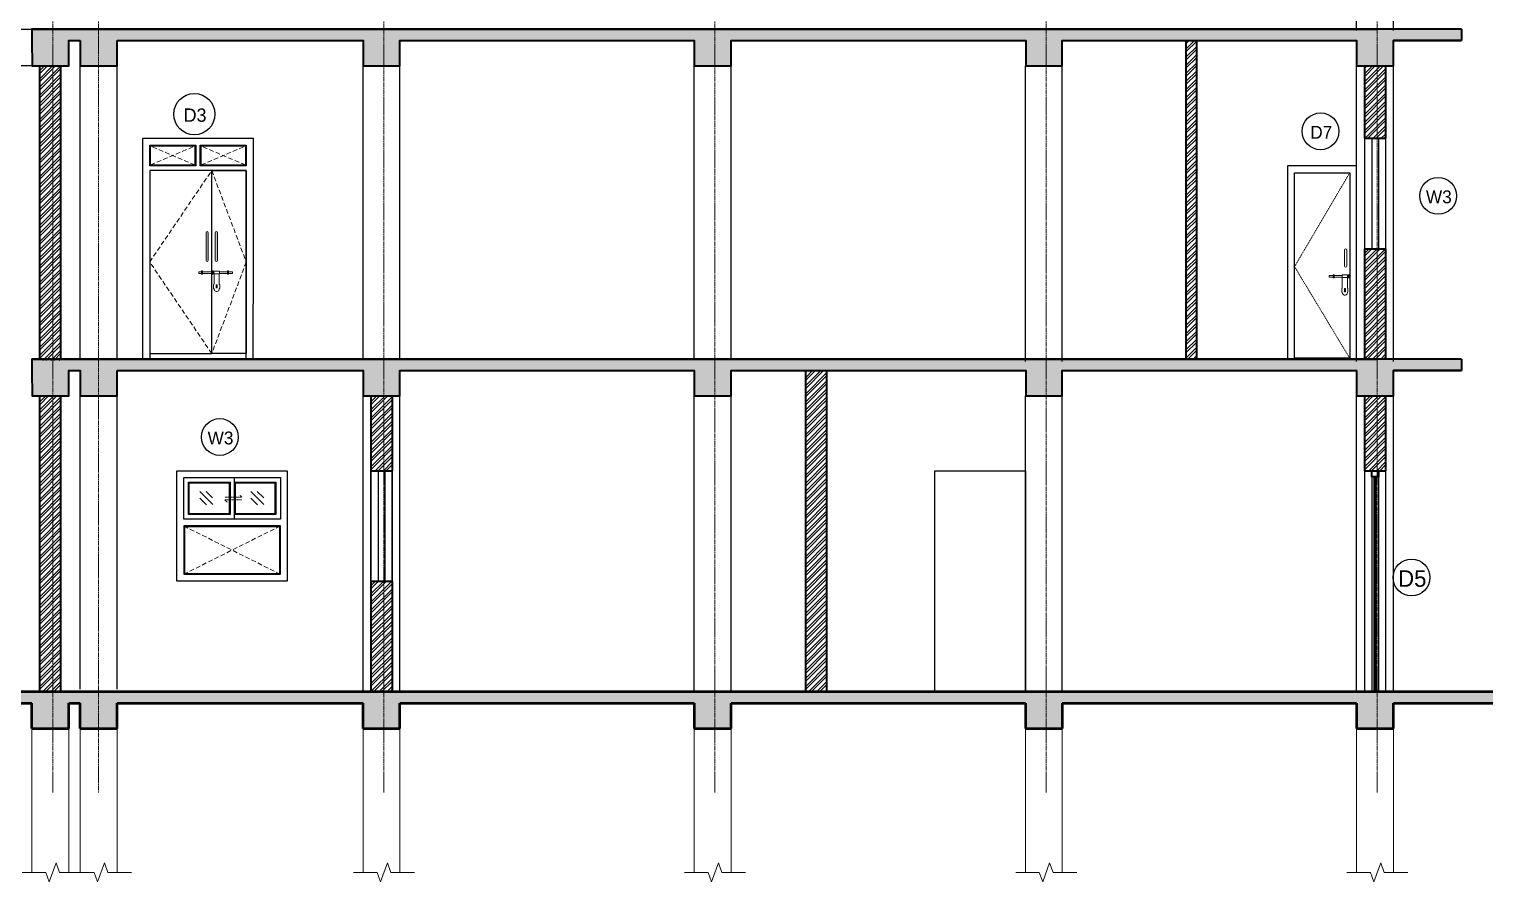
# Model space of a CAD drawing. Header units: inches. Extents: x -3071 to 2014935, y -37057 to 549694.
# Drawn here: x 1472293 to 1488119, y 99465 to 108734 of the extents above; entities that cross this region are included whole.
import ezdxf
from ezdxf.enums import TextEntityAlignment as Align

# ---------------------------------------------------------------- set-up
doc = ezdxf.new("R2010")
doc.units = ezdxf.units.IN
doc.header["$MEASUREMENT"] = 0
for name, pattern in [('ACAD_ISO08W100', [36, 24, -3, 6, -3]), ('Dash Space', [15, 6, -9]), ('DASHED', [0.75, 0.5, -0.25]), ('HIDDEN2', [0.1875, 0.125, -0.0625]), ('TRAZOS1', [0.15, 0.1, -0.05])]:
    doc.linetypes.add(name, pattern=pattern)
for name, color, linetype, lineweight in [('001-Archi- door window elevation', 92, 'Continuous', 25), ('001-Archi-hatch', 9, 'Continuous', 0), ('001-Archi-Opening Tags', 14, 'Continuous', 25), ('A .8 boundary line', 10, 'Continuous', 53), ('A 0.05 hatch', 252, 'Continuous', 5), ('A 0.13 IND DIM', 240, 'Continuous', 13), ('A 0.13 window elevation', 253, 'Continuous', 13), ('A 0.25 back line elevation', 20, 'Continuous', 25), ('A 0.35 front line elevation', 112, 'Continuous', 35), ('A 0.40 wall', 160, 'Continuous', 40), ('cen', 50, 'ACAD_ISO08W100', 5), ('ele-1', 62, 'Continuous', 15)]:
    doc.layers.add(name, color=color, linetype=linetype, lineweight=lineweight)
doc.styles.add('Archi 100', font='GOTHIC.TTF', dxfattribs={"height": 200})
doc.styles.add('CG', font='GOTHIC.TTF', dxfattribs={"height": 40})

# ---------------------------------------------------------------- blocks, each defined once
blk = doc.blocks.new('A$C41BE75F4')
for p, q in [((-112, 98), (-144, 98)), ((-144, 98), (-144, 81)), ((-112, 81), (-144, 81)), ((-101, 98), (-112, 98)), ((-101, 81), (-112, 81)), ((-90, 107), (-101, 107)), ((-101, 98), (-101, 107)), ((-101, 98), (-101, 81)), ((-101, 81), (-101, 73)), ((-101, 71), (-101, 73)), ((-90, 73), (-101, 73)), ((-90, 71), (-101, 71)), ((-90, 98), (-90, 107)), ((-78, 98), (-90, 98)), ((-90, 98), (-90, 81)), ((-78, 81), (-90, 81)), ((-90, 81), (-90, 73)), ((-90, 71), (-90, 73)), ((-3, 98), (-78, 98)), ((-3, 81), (-78, 81)), ((57, 104), (-3, 104)), ((-3, 98), (-3, 104)), ((-3, 81), (-3, 98)), ((-3, 75), (-3, 81)), ((0, 75), (-3, 75)), ((-3, 75), (-3, 75)), ((0, 75), (-3, 75)), ((0, -32), (0, 75)), ((0, 75), (0, 75)), ((54, 75), (0, 75)), ((54, -32), (54, 75)), ((57, 75), (54, 75)), ((54, 75), (54, 75)), ((57, 75), (54, 75)), ((57, 98), (57, 104)), ((64, 98), (57, 98)), ((57, 98), (57, 98)), ((57, 98), (57, 81)), ((64, 81), (57, 81)), ((57, 81), (57, 81)), ((57, 75), (57, 81)), ((57, 75), (57, 75)), ((75, 107), (64, 107)), ((64, 98), (64, 107)), ((64, 98), (64, 81)), ((64, 81), (64, 73)), ((64, 71), (64, 73)), ((75, 73), (64, 73)), ((75, 71), (64, 71)), ((75, 98), (75, 107)), ((87, 98), (75, 98)), ((75, 98), (75, 81)), ((87, 81), (75, 81)), ((75, 81), (75, 73)), ((75, 71), (75, 73)), ((169, 98), (87, 98)), ((169, 81), (87, 81)), ((181, 98), (169, 98)), ((181, 81), (169, 81)), ((192, 107), (181, 107)), ((181, 98), (181, 107)), ((181, 98), (181, 81)), ((181, 81), (181, 73)), ((181, 71), (181, 73)), ((192, 73), (181, 73)), ((192, 71), (181, 71)), ((192, 98), (192, 107)), ((203, 98), (192, 98)), ((192, 98), (192, 81)), ((203, 81), (192, 81)), ((192, 81), (192, 73)), ((192, 71), (192, 73)), ((219, 98), (203, 98)), ((219, 81), (203, 81)), ((219, 98), (219, 81)), ((-7, -39), (-5, -39)), ((-7, -39), (-7, -82)), ((-7, -82), (-5, -83)), ((-7, -82), (-5, -83)), ((-7, -82), (-7, -82)), ((-5, -39), (-3, -38)), ((-5, -83), (-3, -83)), ((-5, -83), (-3, -83)), ((-3, -38), (-2, -37)), ((-3, -83), (-2, -84)), ((-3, -83), (-2, -84)), ((-2, -37), (-1, -36)), ((-2, -84), (-1, -86)), ((-2, -84), (-1, -86)), ((-1, -36), (0, -34)), ((-1, -86), (0, -87)), ((-1, -86), (0, -88)), ((0, -34), (0, -32)), ((0, -87), (0, -89)), ((0, -87), (0, -88)), ((0, -88), (0, -89)), ((0, -89), (0, -89)), ((0, -89), (0, -89)), ((1, -96), (0, -89)), ((1, -96), (0, -89)), ((0, -89), (0, -89)), ((4, -103), (1, -96)), ((4, -103), (1, -96)), ((1, -96), (1, -96)), ((8, -109), (4, -103)), ((8, -109), (4, -103)), ((14, -113), (8, -109)), ((14, -113), (8, -109)), ((20, -116), (14, -113)), ((20, -116), (14, -113)), ((27, -117), (20, -116)), ((27, -116), (20, -116)), ((33, -44), (22, -44)), ((22, -63), (22, -44)), ((22, -77), (22, -63)), ((33, -77), (22, -77)), ((34, -116), (27, -117)), ((34, -116), (27, -116)), ((33, -44), (33, -63)), ((33, -63), (33, -77)), ((41, -113), (34, -116)), ((41, -113), (34, -116)), ((47, -109), (41, -113)), ((47, -109), (41, -113)), ((51, -103), (47, -109)), ((51, -103), (47, -109)), ((54, -96), (51, -103)), ((54, -96), (51, -103)), ((55, -34), (54, -32)), ((54, -89), (55, -87)), ((54, -89), (55, -88)), ((54, -89), (54, -89)), ((54, -89), (54, -89)), ((54, -89), (54, -96)), ((54, -89), (54, -89)), ((54, -89), (54, -96)), ((54, -96), (54, -96)), ((55, -36), (55, -34)), ((56, -37), (55, -36)), ((55, -86), (56, -84)), ((55, -86), (56, -84)), ((55, -87), (55, -86)), ((55, -88), (55, -86)), ((55, -87), (55, -88)), ((58, -38), (56, -37)), ((56, -84), (58, -83)), ((56, -84), (58, -83)), ((60, -39), (58, -38)), ((58, -83), (60, -83)), ((58, -83), (60, -83)), ((61, -39), (60, -39)), ((60, -83), (61, -82)), ((60, -83), (61, -82)), ((61, -39), (61, -82)), ((61, -82), (61, -82))]:
    blk.add_line(p, q)
blk = doc.blocks.new('dw tag')
blk.add_circle((0, 0), 224)
at = {"style": 'Archi 100', "flags": 1}
for tag, p in [('WIDTH', (15, 174.5)), ('HEIGHT', (-4.5, -348.5))]:
    blk.add_attdef(tag, p, '', height=200, dxfattribs=at)
at = {"style": 'Archi 100'}
blk.add_attdef('SYMBOL', text='', height=200, dxfattribs=at).set_placement((8, -10.5), align=Align.MIDDLE_CENTER)
blk = doc.blocks.new('A$C42FF27C5')
for p, q in [((16, 17), (-16, 17)), ((-16, 17), (-16, 0)), ((16, 0), (-16, 0)), ((27, 17), (16, 17)), ((27, 0), (16, 0)), ((39, 26), (27, 26)), ((27, 17), (27, 26)), ((27, 17), (27, 0)), ((27, 0), (27, -8)), ((39, 17), (39, 26)), ((50, 17), (39, 17)), ((39, 17), (39, 0)), ((50, 0), (39, 0)), ((39, 0), (39, -8)), ((125, 17), (50, 17)), ((125, 0), (50, 0)), ((186, 23), (125, 23)), ((125, 17), (125, 23)), ((125, 0), (125, 17)), ((125, -6), (125, 0)), ((186, 17), (186, 23)), ((192, 17), (186, 17)), ((186, 17), (186, 17)), ((186, 17), (186, 0)), ((192, 0), (186, 0)), ((186, 0), (186, 0)), ((186, -6), (186, 0)), ((203, 26), (192, 26)), ((192, 17), (192, 26)), ((192, 17), (192, 0)), ((192, 0), (192, -8)), ((203, 17), (203, 26)), ((208, 17), (203, 17)), ((203, 17), (203, 0)), ((208, 0), (203, 0)), ((203, 0), (203, -8)), ((27, -10), (27, -8)), ((39, -8), (27, -8)), ((39, -10), (27, -10)), ((39, -10), (39, -8)), ((121, -120), (123, -120)), ((121, -120), (121, -163)), ((123, -120), (125, -119)), ((128, -6), (125, -6)), ((125, -6), (125, -6)), ((128, -6), (125, -6)), ((125, -119), (126, -118)), ((126, -118), (127, -117)), ((127, -117), (128, -115)), ((128, -114), (128, -6)), ((128, -6), (128, -6)), ((183, -6), (128, -6)), ((128, -115), (128, -114)), ((161, -125), (150, -125)), ((150, -144), (150, -125)), ((150, -159), (150, -144)), ((161, -125), (161, -144)), ((161, -144), (161, -159)), ((183, -114), (183, -6)), ((186, -6), (183, -6)), ((183, -6), (183, -6)), ((186, -6), (183, -6)), ((183, -115), (183, -114)), ((184, -117), (183, -115)), ((185, -118), (184, -117)), ((186, -119), (185, -118)), ((186, -6), (186, -6)), ((188, -120), (186, -119)), ((189, -120), (188, -120)), ((189, -120), (189, -163)), ((192, -10), (192, -8)), ((203, -8), (192, -8)), ((203, -10), (192, -10)), ((203, -10), (203, -8)), ((121, -163), (123, -164)), ((121, -163), (123, -164)), ((121, -163), (121, -163)), ((123, -164), (125, -164)), ((123, -164), (125, -164)), ((125, -164), (126, -165)), ((125, -164), (126, -165)), ((126, -165), (127, -167)), ((126, -165), (127, -167)), ((127, -167), (128, -169)), ((127, -167), (128, -169)), ((128, -169), (128, -170)), ((128, -169), (128, -170)), ((128, -169), (128, -169)), ((128, -170), (128, -170)), ((128, -170), (128, -170)), ((129, -177), (128, -170)), ((129, -177), (128, -170)), ((128, -170), (128, -170)), ((132, -184), (129, -177)), ((132, -184), (129, -177)), ((129, -177), (129, -177)), ((136, -190), (132, -184)), ((136, -190), (132, -184)), ((142, -194), (136, -190)), ((142, -194), (136, -190)), ((148, -197), (142, -194)), ((148, -197), (142, -194)), ((155, -198), (148, -197)), ((155, -198), (148, -197)), ((161, -159), (150, -159)), ((162, -197), (155, -198)), ((162, -197), (155, -198)), ((169, -194), (162, -197)), ((169, -194), (162, -197)), ((175, -190), (169, -194)), ((175, -190), (169, -194)), ((179, -184), (175, -190)), ((179, -184), (175, -190)), ((182, -177), (179, -184)), ((182, -177), (179, -184)), ((183, -170), (182, -177)), ((183, -170), (182, -177)), ((182, -177), (182, -177)), ((183, -169), (184, -167)), ((183, -169), (184, -167)), ((183, -170), (183, -169)), ((183, -170), (183, -169)), ((183, -169), (183, -169)), ((183, -170), (183, -170)), ((183, -170), (183, -170)), ((183, -170), (183, -170)), ((184, -167), (185, -165)), ((184, -167), (185, -165)), ((185, -165), (186, -164)), ((185, -165), (186, -164)), ((186, -164), (188, -164)), ((186, -164), (188, -164)), ((188, -164), (189, -163)), ((188, -164), (189, -163)), ((189, -163), (189, -163))]:
    blk.add_line(p, q)
blk = doc.blocks.new('post ele')
at = {"layer": 'A 0.13 window elevation', "linetype": 'DASHED', "ltscale": 0.005}
for points in [[(-182, 388), (368, 388), (368, 288), (-182, 288)], [(-107, 288), (293, 288), (293, -812), (-107, -812)]]:
    blk.add_lwpolyline(points, close=True, dxfattribs=at)
blk = doc.blocks.new('window tag')
blk.add_circle((0, 0), 200)
at = {"style": 'Archi 100', "flags": 1}
for tag, p in [('WIDTH', (15, 174.5)), ('HEIGHT', (-4.5, -348.5))]:
    blk.add_attdef(tag, p, '', height=200, dxfattribs=at)
at = {"style": 'Archi 100'}
blk.add_attdef('SYMBOL', text='', height=200, dxfattribs=at).set_placement((8, -10.5), align=Align.MIDDLE_CENTER)

msp = doc.modelspace()

# ---------------------------------------------------------------- hatches: boundary and pattern name
at = {"layer": '001-Archi-hatch'}
h = msp.add_hatch(color=256, dxfattribs=at)
h.dxf.hatch_style = 1
h.set_gradient(color1=(51, 51, 51), tint=1, name='CYLINDER')
edge = h.paths.add_edge_path()
edge.add_arc((1474229.11, 106520.51), 12.5, 0, 180, ccw=False)
edge.add_line((1474241.61, 106520.51), (1474241.61, 106220.51))
edge.add_arc((1474229.11, 106220.51), 12.5, -180, 0, ccw=False)
edge.add_line((1474216.61, 106220.51), (1474216.61, 106520.51))
h = msp.add_hatch(color=256, dxfattribs=at)
h.dxf.hatch_style = 1
h.set_gradient(color1=(51, 51, 51), tint=1, name='CYLINDER')
edge = h.paths.add_edge_path()
edge.add_arc((1474329.11, 106520.51), 12.5, 0, 180)
edge.add_line((1474316.61, 106520.51), (1474316.61, 106220.51))
edge.add_arc((1474329.11, 106220.51), 12.5, 180, 360)
edge.add_line((1474341.61, 106220.51), (1474341.61, 106520.51))
at = {"layer": 'A 0.05 hatch'}
h = msp.add_hatch(dxfattribs=at)
h.set_pattern_fill('AR-CONC', color=256, scale=15, style=0)
h.set_pattern_definition([(50, (-566460.76, -63835.68), (107.5890274, -9.4128202), [11.25, -123.75]), (355, (-566460.76, -63835.68), (-20.8127, 112.82882), [9, -99]), (100.4514445, (-566451.8, -63836.46), (86.776327, 103.4159986), [9.561029, -105.171317]), (46.1842, (-566460.76, -63805.68), (160.0862, -24.827892), [16.875, -185.625]), (96.6356355, (-566447.42, -63807.75), (140.199292, 146.11779), [14.341551, -157.757064]), (351.184164, (-566460.76, -63805.68), (140.199292, 146.11779), [13.5, -148.5]), (21, (-566445.76, -63813.18), (89.536058, -60.3928336), [11.25, -123.75]), (326, (-566445.76, -63813.18), (36.4973, 108.772507), [9, -99]), (71.451445, (-566438.3, -63818.21), (126.0333565, 48.379673), [9.5610285, -105.171317]), (37.5, (-566460.76, -63835.677), (1.8239783, 49.9340781), [0, -97.8, 0, -100.5, 0, -99.375]), (7.5, (-566460.76, -63835.677), (39.4604306, 59.1617568), [0, -57.3, 0, -95.55, 0, -37.875]), (327.5, (-566494.21, -63835.677), (80.0733654, -3.38323076), [0, -37.5, 0, -117, 0, -155.25]), (317.5, (-566509.21, -63835.68), (87.4779254, 15.0157473), [0, -48.75, 0, -77.7, 0, -110.25])])
edge = h.paths.add_edge_path()
edge.add_line((1472324.44, 108733.79), (1487864.67, 108733.79))
edge.add_line((1487864.67, 108733.79), (1487864.67, 108608.79))
edge.add_line((1487864.67, 108608.79), (1487124.67, 108608.79))
edge.add_line((1487124.67, 108608.79), (1487124.67, 108333.79))
edge.add_line((1487124.67, 108333.79), (1486724.67, 108333.79))
edge.add_line((1486724.67, 108333.79), (1486724.67, 108608.79))
edge.add_line((1486724.67, 108608.79), (1483524.61, 108608.79))
edge.add_line((1483524.61, 108608.79), (1483524.64, 108333.79))
edge.add_line((1483524.64, 108333.79), (1483129.61, 108333.75))
edge.add_line((1483129.61, 108333.75), (1483129.61, 108608.79))
edge.add_line((1483129.61, 108608.79), (1479924.61, 108608.79))
edge.add_line((1479924.61, 108608.79), (1479924.61, 108333.79))
edge.add_line((1479924.61, 108333.79), (1479524.67, 108333.79))
edge.add_line((1479524.67, 108333.79), (1479524.67, 108608.79))
edge.add_line((1479524.67, 108608.79), (1476324.67, 108608.79))
edge.add_line((1476324.67, 108608.79), (1476324.67, 108333.79))
edge.add_line((1476324.67, 108333.79), (1475924.67, 108333.79))
edge.add_line((1475924.67, 108333.79), (1475924.67, 108608.79))
edge.add_line((1475924.67, 108608.79), (1473249.45, 108608.79))
edge.add_line((1473249.45, 108608.79), (1473249.45, 108333.79))
edge.add_line((1473249.45, 108333.79), (1472849.45, 108333.79))
edge.add_line((1472849.45, 108333.79), (1472849.45, 108608.79))
edge.add_line((1472849.45, 108608.79), (1472724.67, 108608.79))
edge.add_line((1472724.67, 108608.79), (1472724.7, 108333.79))
edge.add_line((1472724.7, 108333.79), (1472324.79, 108333.45))
edge.add_line((1472324.79, 108333.45), (1472324.79, 108733.79))
h = msp.add_hatch(dxfattribs=at)
h.set_pattern_fill('STEEL', color=256, scale=500)
h.set_pattern_definition([(45, (0, 0), (-44.1941738, 44.1941738), []), (45, (0, 31.25), (-44.1941738, 44.1941738), [])])
h.paths.add_polyline_path([(1486809.49, 107547.46), (1487039.49, 107547.46), (1487039.67, 108333.79), (1486809.67, 108333.79)])
h.paths.add_polyline_path([(1484872.67, 108608.79), (1484982.67, 108608.79), (1484982.67, 105147.46), (1484872.67, 105147.46)])
h = msp.add_hatch(dxfattribs=at)
h.set_pattern_fill('STEEL', color=256, scale=500, style=0)
h.set_pattern_definition([(45, (1203750.84, -13417.196), (-44.194174, 44.194174), []), (45, (1203750.84, -13385.946), (-44.194174, 44.194174), [])])
h.paths.add_polyline_path([(1472409.49, 105133.75), (1472639.49, 105133.75), (1472639.49, 108333.75), (1472409.49, 108333.75)])
h = msp.add_hatch(dxfattribs=at)
h.set_pattern_fill('STEEL', color=256, scale=500, style=0)
h.set_pattern_definition([(45, (1218150.84, -15403.49), (-44.194174, 44.194174), []), (45, (1218150.84, -15372.24), (-44.194174, 44.194174), [])])
h.paths.add_polyline_path([(1486809.49, 105147.46), (1487039.49, 105147.46), (1487039.49, 106347.46), (1486809.49, 106347.46)])
h = msp.add_hatch(dxfattribs=at)
h.set_pattern_fill('AR-CONC', color=256, scale=15, style=0)
h.set_pattern_definition([(50, (-566460.76, -67422.005), (107.5890274, -9.4128202), [11.25, -123.75]), (355, (-566460.76, -67422), (-20.8127, 112.82882), [9, -99]), (100.4514445, (-566451.8, -67422.79), (86.776327, 103.4159986), [9.561029, -105.171317]), (46.1842, (-566460.76, -67392), (160.0862, -24.827892), [16.875, -185.625]), (96.6356355, (-566447.42, -67394.07), (140.199292, 146.11779), [14.341551, -157.757064]), (351.184164, (-566460.76, -67392), (140.199292, 146.11779), [13.5, -148.5]), (21, (-566445.76, -67399.505), (89.536058, -60.3928336), [11.25, -123.75]), (326, (-566445.76, -67399.5), (36.4973, 108.772507), [9, -99]), (71.451445, (-566438.3, -67404.54), (126.0333565, 48.379673), [9.5610285, -105.171317]), (37.5, (-566460.76, -67422.005), (1.8239783, 49.9340781), [0, -97.8, 0, -100.5, 0, -99.375]), (7.5, (-566460.76, -67422.005), (39.4604306, 59.1617568), [0, -57.3, 0, -95.55, 0, -37.875]), (327.5, (-566494.21, -67422.005), (80.0733654, -3.38323076), [0, -37.5, 0, -117, 0, -155.25]), (317.5, (-566509.21, -67422.005), (87.4779254, 15.0157473), [0, -48.75, 0, -77.7, 0, -110.25])])
edge = h.paths.add_edge_path()
edge.add_line((1472324.44, 105147.46), (1487864.67, 105147.46))
edge.add_line((1487864.67, 105147.46), (1487864.67, 105022.46))
edge.add_line((1487864.67, 105022.46), (1487124.67, 105022.46))
edge.add_line((1487124.67, 105022.46), (1487124.67, 104747.46))
edge.add_line((1487124.67, 104747.46), (1486724.67, 104747.46))
edge.add_line((1486724.67, 104747.46), (1486724.67, 105022.46))
edge.add_line((1486724.67, 105022.46), (1483524.61, 105022.46))
edge.add_line((1483524.61, 105022.46), (1483524.64, 104747.46))
edge.add_line((1483524.64, 104747.46), (1483129.61, 104747.42))
edge.add_line((1483129.61, 104747.42), (1483129.61, 105022.46))
edge.add_line((1483129.61, 105022.46), (1479924.61, 105022.46))
edge.add_line((1479924.61, 105022.46), (1479924.61, 104747.46))
edge.add_line((1479924.61, 104747.46), (1479524.67, 104747.46))
edge.add_line((1479524.67, 104747.46), (1479524.67, 105022.46))
edge.add_line((1479524.67, 105022.46), (1476324.67, 105022.46))
edge.add_line((1476324.67, 105022.46), (1476324.67, 104747.46))
edge.add_line((1476324.67, 104747.46), (1475924.67, 104747.46))
edge.add_line((1475924.67, 104747.46), (1475924.67, 105022.46))
edge.add_line((1475924.67, 105022.46), (1473249.45, 105022.46))
edge.add_line((1473249.45, 105022.46), (1473249.45, 104747.46))
edge.add_line((1473249.45, 104747.46), (1472849.45, 104747.46))
edge.add_line((1472849.45, 104747.46), (1472849.45, 105022.46))
edge.add_line((1472849.45, 105022.46), (1472724.67, 105022.46))
edge.add_line((1472724.67, 105022.46), (1472724.7, 104747.46))
edge.add_line((1472724.7, 104747.46), (1472324.79, 104747.12))
edge.add_line((1472324.79, 104747.12), (1472324.79, 105147.46))
h = msp.add_hatch(dxfattribs=at)
h.set_pattern_fill('STEEL', color=256, scale=500, style=0)
h.set_pattern_definition([(45, (1212077.34, -17017.16), (-44.194174, 44.194174), []), (45, (1212077.34, -16985.91), (-44.194174, 44.194174), [])])
h.paths.add_polyline_path([(1480735.99, 101533.79), (1480965.99, 101533.79), (1480965.99, 105022.46), (1480735.99, 105022.46)])
h = msp.add_hatch(dxfattribs=at)
h.set_pattern_fill('STEEL', color=256, scale=500, style=0)
h.set_pattern_definition([(45, (1203750.84, -17017.16), (-44.194174, 44.194174), []), (45, (1203750.84, -16985.91), (-44.194174, 44.194174), [])])
h.paths.add_polyline_path([(1472409.49, 101533.79), (1472639.49, 101533.79), (1472639.49, 104747.44), (1472409.49, 104747.44)])
h = msp.add_hatch(dxfattribs=at)
h.set_pattern_fill('STEEL', color=256, scale=500, style=0)
h.set_pattern_definition([(45, (1207350.84, -17017.16), (-44.194174, 44.194174), []), (45, (1207350.84, -16985.91), (-44.194174, 44.194174), [])])
h.paths.add_polyline_path([(1476009.49, 103933.79), (1476239.49, 103933.79), (1476239.67, 104747.46), (1476009.67, 104747.46)])
h = msp.add_hatch(dxfattribs=at)
h.set_pattern_fill('STEEL', color=256, scale=500, style=0)
h.set_pattern_definition([(45, (1218150.84, -17017.16), (-44.194174, 44.194174), []), (45, (1218150.84, -16985.91), (-44.194174, 44.194174), [])])
h.paths.add_polyline_path([(1486809.49, 103933.79), (1487039.49, 103933.79), (1487039.67, 104747.46), (1486809.67, 104747.46)])
h = msp.add_hatch(dxfattribs=at)
h.set_pattern_fill('STEEL', color=256, scale=500, style=0)
h.set_pattern_definition([(45, (1207350.84, -19017.16), (-44.194174, 44.194174), []), (45, (1207350.84, -18985.91), (-44.194174, 44.194174), [])])
h.paths.add_polyline_path([(1476009.49, 101533.79), (1476239.49, 101533.79), (1476239.49, 102733.79), (1476009.49, 102733.79)])
h = msp.add_hatch(dxfattribs=at)
h.set_pattern_fill('AR-CONC', color=256, scale=15, style=0)
h.set_pattern_definition([(50, (378675.155, -45053.52), (107.5890274, -9.41282), [11.25, -123.75]), (355, (378675.15, -45053.52), (-20.8127, 112.82882), [9, -99]), (100.451444, (378684.12, -45054.3), (86.776327, 103.415999), [9.561029, -105.171317]), (46.1842, (378675.15, -45023.52), (160.0862, -24.827892), [16.875, -185.625]), (96.635635, (378688.5, -45025.59), (140.199292, 146.11779), [14.341551, -157.757064]), (351.184164, (378675.15, -45023.52), (140.199292, 146.11779), [13.5, -148.5]), (21, (378690.155, -45031.02), (89.536058, -60.3928336), [11.25, -123.75]), (326, (378690.15, -45031.02), (36.4973, 108.772507), [9, -99]), (71.451445, (378697.62, -45036.05), (126.0333565, 48.379673), [9.561029, -105.171317]), (37.5, (378675.155, -45053.52), (1.8239783, 49.9340781), [0, -97.8, 0, -100.5, 0, -99.375]), (7.5, (378675.155, -45053.52), (39.4604306, 59.1617568), [0, -57.3, 0, -95.55, 0, -37.875]), (327.5, (378641.705, -45053.52), (80.0733654, -3.3832308), [0, -37.5, 0, -117, 0, -155.25]), (317.5, (378626.705, -45053.52), (87.4779254, 15.0157473), [0, -48.75, 0, -77.7, 0, -110.25])])
h.paths.add_polyline_path([(1446884.45, 101533.79), (1488740.76, 101533.79), (1488740.76, 101408.79), (1487124.45, 101408.79), (1487124.45, 101133.79), (1486724.45, 101133.79), (1486724.45, 101408.79), (1483524.39, 101408.79), (1483524.39, 101133.79), (1483124.45, 101133.79), (1483124.45, 101408.79), (1479924.45, 101408.79), (1479924.45, 101133.79), (1479524.45, 101133.79), (1479524.45, 101408.79), (1476324.45, 101408.79), (1476324.45, 101133.79), (1475924.45, 101133.79), (1475924.45, 101408.79), (1473249.45, 101408.79), (1473249.45, 101133.79), (1472849.45, 101133.79), (1472849.45, 101408.79), (1472724.45, 101408.79), (1472724.45, 101133.79), (1472324.44, 101133.79), (1472324.44, 101408.79), (1467999.45, 101408.79), (1467999.45, 101133.79), (1467649.45, 101133.79), (1467649.45, 101408.79), (1463333.15, 101408.79), (1462933.15, 101408.79), (1462874.45, 101408.79), (1462874.45, 101133.79), (1462474.45, 101133.79), (1462474.45, 101408.79), (1459274.45, 101408.79), (1459274.45, 101133.79), (1458874.45, 101133.79), (1458874.45, 101408.79), (1455674.45, 101408.79), (1455674.45, 101133.79), (1455274.45, 101133.79), (1455274.45, 101408.79), (1452074.45, 101408.79), (1452074.45, 101133.79), (1451674.45, 101133.79), (1451674.45, 101408.79), (1450899.44, 101408.79), (1450899.44, 101133.79), (1450550.03, 101133.79), (1450550.03, 101408.79), (1448474.45, 101408.79), (1448474.45, 101133.79), (1448074.37, 101133.79), (1448074.37, 101408.79), (1446884.45, 101408.79)])

# ---------------------------------------------------------------- linework, layer by layer
msp.add_lwpolyline([(1482140.08, 103933.79), (1483124.61, 103933.79), (1483124.61, 101533.79), (1482140.08, 101533.79)], close=True)
at = {"layer": '001-Archi- door window elevation'}
for p, q in [((1486809.49, 107547.46), (1486809.49, 106347.46)), ((1486889.36, 107547.46), (1486889.36, 106347.46)), ((1486961.29, 107547.46), (1486961.29, 106347.46)), ((1487039.49, 107547.46), (1487039.49, 106347.46)), ((1476009.49, 103933.79), (1476009.49, 102733.79)), ((1476089.36, 103933.79), (1476089.36, 102733.79)), ((1476161.29, 103933.79), (1476161.29, 102733.79)), ((1476239.49, 103933.79), (1476239.49, 102733.79)), ((1486809.49, 103933.79), (1486809.49, 101533.79)), ((1486889.36, 103933.79), (1486889.36, 101533.79)), ((1486961.29, 103933.79), (1486961.29, 101533.79)), ((1487039.49, 103933.79), (1487039.49, 101533.79))]:
    msp.add_line(p, q, dxfattribs=at)
for points in [[(1473529.11, 105147.46), (1473529.11, 107547.46), (1474729.11, 107547.46), (1474729.11, 106347.46), (1474729.11, 106347.46), (1474724.11, 105147.46), (1474654.11, 105147.46), (1474654.11, 107197.46), (1473604.11, 107197.46), (1473604.11, 105147.46), (1473529.11, 105147.46)], [(1475024.45, 103408.79), (1473974.45, 103408.79), (1473974.45, 103858.79), (1475024.45, 103858.79), (1475024.45, 103408.79)], [(1474527.79, 103408.79), (1474527.79, 103858.79)]]:
    msp.add_lwpolyline(points, dxfattribs=at)
for points in [[(1473604.11, 107472.46), (1474104.11, 107472.46), (1474104.11, 107247.46), (1473604.11, 107247.46)], [(1474154.11, 107472.46), (1474654.11, 107472.46), (1474654.11, 107247.46), (1474154.11, 107247.46)], [(1486649.67, 105147.46), (1486724.67, 105147.46), (1486724.67, 107247.46), (1485974.67, 107247.46), (1485974.67, 105147.46), (1486049.67, 105147.46), (1486049.67, 107172.46), (1486649.67, 107172.46)], [(1486049.67, 107172.46), (1486649.67, 107172.46), (1486649.67, 105157.46), (1486049.67, 105157.46)], [(1473899.45, 103933.79), (1475099.45, 103933.79), (1475099.45, 102733.79), (1473899.45, 102733.79)], [(1474477.79, 103458.79), (1474024.45, 103458.79), (1474024.45, 103808.79), (1474477.79, 103808.79)], [(1474974.45, 103458.79), (1474527.79, 103458.79), (1474527.79, 103808.79), (1474974.45, 103808.79)], [(1475024.45, 103333.79), (1473974.45, 103333.79), (1473974.45, 102808.79), (1475024.45, 102808.79)]]:
    msp.add_lwpolyline(points, close=True, dxfattribs=at)
at = {"layer": '001-Archi- door window elevation', "elevation": 0}
for points in [[(1473604.11, 105207.46), (1474279.11, 105207.46), (1474279.11, 107197.46), (1473604.11, 107197.46)], [(1474654.11, 105207.46), (1474279.11, 105207.46), (1474279.11, 107197.46), (1474654.11, 107197.46)]]:
    msp.add_lwpolyline(points, close=True, dxfattribs=at)
at = {"layer": '001-Archi-hatch', "linetype": 'TRAZOS1', "ltscale": 500}
for p, q in [((1474094.11, 107257.46), (1473614.11, 107462.46)), ((1473614.11, 107257.46), (1474094.11, 107462.46)), ((1474644.11, 107257.46), (1474164.11, 107462.46)), ((1474164.11, 107257.46), (1474644.11, 107462.46)), ((1473974.45, 103333.79), (1475024.45, 102808.79)), ((1475024.45, 103333.79), (1473974.45, 102808.79))]:
    msp.add_line(p, q, dxfattribs=at)
at = {"layer": '001-Archi-hatch'}
for p, q in [((1474289.23, 103565.86), (1474147.63, 103707.46)), ((1474216.6, 103709.2), (1474287.4, 103638.4)), ((1474845.16, 103565.86), (1474703.56, 103707.46)), ((1474772.53, 103709.2), (1474843.33, 103638.4)), ((1474149.46, 103634.92), (1474220.26, 103564.12)), ((1474705.39, 103634.92), (1474776.19, 103564.12))]:
    msp.add_line(p, q, dxfattribs=at)
for points in [[(1473614.11, 107462.46), (1474094.11, 107462.46), (1474094.11, 107257.46), (1473614.11, 107257.46)], [(1474164.11, 107462.46), (1474644.11, 107462.46), (1474644.11, 107257.46), (1474164.11, 107257.46)], [(1474467.79, 103468.79), (1474034.45, 103468.79), (1474034.45, 103798.79), (1474467.79, 103798.79)], [(1474964.45, 103468.79), (1474537.79, 103468.79), (1474537.79, 103798.79), (1474964.45, 103798.79)], [(1475014.45, 103323.79), (1473984.45, 103323.79), (1473984.45, 102818.79), (1475014.45, 102818.79)]]:
    msp.add_lwpolyline(points, close=True, dxfattribs=at)
at = {"layer": '001-Archi-hatch', "linetype": 'TRAZOS1', "ltscale": 500, "elevation": 0}
msp.add_lwpolyline([(1474279.11, 107197.46), (1474654.11, 106202.46), (1474279.11, 105207.46), (1473604.11, 106202.46), (1474279.11, 107197.46)], dxfattribs=at)
at = {"layer": '001-Archi-hatch', "linetype": 'Dash Space', "ltscale": 0.1}
msp.add_lwpolyline([(1486649.67, 105157.46), (1486049.67, 106152.46), (1486649.67, 107172.46)], dxfattribs=at)
at = {"layer": '001-Archi-hatch', "elevation": 0}
for points in [[(1474216.61, 106520.51, -1), (1474241.61, 106520.51), (1474241.61, 106220.51, -1), (1474216.61, 106220.51)], [(1474341.61, 106520.51, 1), (1474316.61, 106520.51), (1474316.61, 106220.51, 1), (1474341.61, 106220.51)]]:
    msp.add_lwpolyline(points, format="xyb", close=True, dxfattribs=at)
at = {"layer": '001-Archi-hatch'}
msp.add_lwpolyline([(1486617.55, 106332.31, 1), (1486592.55, 106332.31), (1486592.55, 106157.31, 1), (1486617.55, 106157.31)], format="xyb", close=True, dxfattribs=at)
at = {"layer": '001-Archi-hatch', "linetype": 'HIDDEN2', "ltscale": 5}
for points in [[(1474583.42, 103669.39), (1474606.58, 103646.23), (1474422.61, 103646.23)], [(1474445.77, 103593.07), (1474422.61, 103616.23), (1474606.58, 103616.23)]]:
    msp.add_lwpolyline(points, dxfattribs=at)
at = {"layer": 'A .8 boundary line'}
for p, q in [((1471924.45, 101533.79), (1483524.39, 101533.79)), ((1479924.45, 101533.79), (1483130.45, 101533.79)), ((1483524.39, 101533.79), (1488740.76, 101533.79)), ((1471924.45, 101408.79), (1472324.44, 101408.79)), ((1472324.44, 101133.79), (1472324.44, 101408.79)), ((1472724.45, 101408.79), (1472849.45, 101408.79)), ((1472724.45, 101133.79), (1472724.45, 101408.79)), ((1472849.45, 101133.79), (1472849.45, 101408.79)), ((1473249.45, 101133.79), (1473249.45, 101408.79)), ((1473249.45, 101408.79), (1475924.45, 101408.79)), ((1475924.45, 101133.79), (1475924.45, 101408.79)), ((1476324.45, 101408.79), (1479524.45, 101408.79)), ((1476324.45, 101133.79), (1476324.45, 101408.79)), ((1479524.45, 101408.79), (1479524.45, 101133.79)), ((1479924.45, 101408.79), (1483124.45, 101408.79)), ((1479924.45, 101133.79), (1479924.45, 101408.79)), ((1483124.45, 101408.79), (1483124.45, 101133.79)), ((1483524.39, 101408.79), (1486724.45, 101408.79)), ((1483524.45, 101408.79), (1483524.45, 101133.79)), ((1486724.45, 101408.79), (1486724.45, 101133.79)), ((1487124.45, 101408.79), (1488740.76, 101408.79)), ((1487124.45, 101133.79), (1487124.45, 101408.79)), ((1472324.44, 101133.79), (1472724.45, 101133.79)), ((1472849.45, 101133.79), (1473249.45, 101133.79)), ((1475924.45, 101133.79), (1476324.45, 101133.79)), ((1479524.45, 101133.79), (1479924.45, 101133.79)), ((1483124.45, 101133.79), (1483524.39, 101133.79)), ((1483524.39, 101133.79), (1483524.45, 101133.79)), ((1486724.45, 101133.79), (1487124.45, 101133.79))]:
    msp.add_line(p, q, dxfattribs=at)
at = {"layer": 'A 0.25 back line elevation', "ltscale": 20}
for p, q in [((1486724.67, 108720.12), (1486724.67, 109833.79)), ((1487124.67, 108720.12), (1487124.67, 109833.79)), ((1467649.45, 108733.79), (1472324.45, 108733.79)), ((1472724.45, 108333.79), (1467649.45, 108333.79)), ((1472849.45, 105147.46), (1472849.45, 108333.79)), ((1473249.45, 105147.46), (1473249.45, 108333.79)), ((1475924.67, 105147.46), (1475924.67, 108333.79)), ((1476324.67, 105147.46), (1476324.67, 108333.79)), ((1479524.67, 105147.46), (1479524.67, 108333.79)), ((1479924.67, 105147.46), (1479924.67, 108333.79)), ((1483124.61, 105120.12), (1483124.61, 108333.79)), ((1483524.61, 105120.12), (1483524.61, 108333.79)), ((1486724.67, 105120.12), (1486724.67, 108333.79)), ((1487124.67, 105120.12), (1487124.67, 108333.79)), ((1472849.45, 101561.13), (1472849.45, 104747.46)), ((1473249.45, 101561.13), (1473249.45, 104747.46)), ((1475924.67, 101533.79), (1475924.67, 104747.46)), ((1476009.49, 101533.79), (1476009.49, 104733.79)), ((1476239.49, 101533.79), (1476239.49, 104733.79)), ((1476324.67, 101533.79), (1476324.67, 104747.46)), ((1479524.61, 101533.79), (1479524.61, 104747.46)), ((1479924.61, 101533.79), (1479924.61, 104747.46)), ((1483124.61, 101533.79), (1483124.61, 104747.46)), ((1483524.61, 101533.79), (1483524.61, 104747.46)), ((1486724.67, 101533.79), (1486724.67, 104747.46)), ((1487124.67, 101533.79), (1487124.67, 104747.46))]:
    msp.add_line(p, q, dxfattribs=at)
at = {"layer": 'A 0.35 front line elevation'}
for p, q in [((1472724.45, 101533.79), (1475930.45, 101533.79)), ((1476330.45, 101533.79), (1479524.45, 101533.79))]:
    msp.add_line(p, q, dxfattribs=at)
at = {"layer": 'A 0.40 wall'}
for p, q in [((1472324.44, 108733.79), (1486950.88, 108733.79)), ((1487864.67, 108733.79), (1486949.17, 108733.79)), ((1487864.67, 108733.79), (1487864.67, 108608.79)), ((1487864.67, 108608.79), (1487124.67, 108608.79)), ((1472409.49, 105147.46), (1472409.49, 108333.79)), ((1472639.49, 105147.46), (1472639.49, 108333.79)), ((1486809.49, 108333.79), (1486809.49, 107547.46)), ((1487039.49, 108333.79), (1487039.49, 107547.46)), ((1486809.49, 107547.46), (1487039.49, 107547.46)), ((1486809.49, 106347.46), (1487039.49, 106347.46)), ((1486809.49, 106347.46), (1486809.49, 105147.46)), ((1487039.49, 106347.46), (1487039.49, 105147.46)), ((1472324.44, 105147.46), (1486950.88, 105147.46)), ((1487864.67, 105147.46), (1486949.17, 105147.46)), ((1487864.67, 105147.46), (1487864.67, 105022.46)), ((1480735.99, 101533.79), (1480735.99, 105022.46)), ((1480965.99, 101533.79), (1480965.99, 105022.46)), ((1487864.67, 105022.46), (1487124.67, 105022.46)), ((1472409.49, 101533.79), (1472409.49, 104747.43)), ((1472639.49, 101533.79), (1472639.49, 104747.45)), ((1476009.49, 104747.46), (1476009.49, 103933.79)), ((1476239.49, 104747.46), (1476239.49, 103933.79)), ((1486809.49, 104747.46), (1486809.49, 103933.79)), ((1487039.49, 104747.46), (1487039.49, 103933.79)), ((1476009.49, 103933.79), (1476239.49, 103933.79)), ((1486809.49, 103933.79), (1487039.49, 103933.79)), ((1476009.49, 102733.79), (1476239.49, 102733.79)), ((1476009.49, 102733.79), (1476009.49, 101533.79)), ((1476239.49, 102733.79), (1476239.49, 101533.79)), ((1472409.49, 101533.79), (1472639.49, 101533.79))]:
    msp.add_line(p, q, dxfattribs=at)
for points in [[(1487864.67, 108733.79), (1486949.17, 108733.79), (1472324.44, 108733.79), (1472324.55, 108608.79), (1472324.55, 108608.79), (1472324.79, 108333.74), (1472724.67, 108333.79), (1472724.67, 108608.79), (1472849.45, 108608.79)], [(1472849.45, 108608.79), (1472849.45, 108333.79), (1473249.45, 108333.79), (1473249.45, 108608.79)], [(1473249.45, 108608.79), (1475924.67, 108608.79), (1475924.67, 108333.79), (1476324.67, 108333.79), (1476324.67, 108608.79), (1479524.67, 108608.79), (1479524.67, 108333.79), (1479924.61, 108333.79), (1479924.61, 108608.79), (1483129.61, 108608.79), (1483129.61, 108333.75), (1483524.61, 108333.79), (1483524.61, 108608.79), (1486724.67, 108608.79), (1486724.67, 108333.79), (1487124.67, 108333.79), (1487124.67, 108608.79), (1487864.67, 108608.79)], [(1487864.67, 105147.46), (1486949.17, 105147.46), (1472324.44, 105147.46), (1472324.55, 105022.46), (1472324.55, 105022.46), (1472324.79, 104747.42), (1472724.67, 104747.46), (1472724.67, 105022.46), (1472849.45, 105022.46), (1472849.45, 104747.46), (1473249.45, 104747.46), (1473249.45, 105022.46)], [(1473249.45, 105022.46), (1475924.67, 105022.46), (1475924.67, 104747.46), (1476324.67, 104747.46), (1476324.67, 105022.46), (1479524.67, 105022.46), (1479524.67, 104747.46), (1479924.61, 104747.46), (1479924.61, 105022.46), (1483129.61, 105022.46), (1483129.61, 104747.42), (1483524.61, 104747.46), (1483524.61, 105022.46), (1486724.67, 105022.46), (1486724.67, 104747.46), (1487124.67, 104747.46), (1487124.67, 105022.46), (1487864.67, 105022.46)]]:
    msp.add_lwpolyline(points, dxfattribs=at)
for points in [[(1484872.67, 108608.79), (1484982.67, 108608.79), (1484982.67, 105147.46), (1484872.67, 105147.46)], [(1486889.36, 103933.79), (1486961.29, 103933.79), (1486961.29, 103867.68), (1486889.36, 103867.68)], [(1486917.87, 103867.68), (1486928.48, 103867.68), (1486928.48, 101533.79), (1486917.87, 101533.79)]]:
    msp.add_lwpolyline(points, close=True, dxfattribs=at)
at = {"layer": 'cen', "ltscale": 2}
for p, q in [((1472549.45, 118011.26), (1472549.45, 100436.74)), ((1473049.45, 118008.31), (1473049.45, 100436.74)), ((1476149.45, 118011.26), (1476149.45, 100436.74)), ((1479749.45, 118011.26), (1479749.45, 100436.74)), ((1483349.45, 118011.26), (1483349.45, 100436.74)), ((1486949.45, 118011.26), (1486949.45, 100436.74))]:
    msp.add_line(p, q, dxfattribs=at)
at = {"layer": 'ele-1'}
for p, q in [((1472324.44, 101133.79), (1472324.44, 99568.92)), ((1472724.44, 101133.79), (1472724.44, 99568.92)), ((1472849.45, 101133.79), (1472849.45, 99568.92)), ((1473249.45, 101133.79), (1473249.45, 99568.92)), ((1475924.45, 101133.79), (1475924.45, 99568.92)), ((1476324.45, 101133.79), (1476324.45, 99568.92)), ((1479524.45, 101133.79), (1479524.45, 99568.92)), ((1479924.45, 101133.79), (1479924.45, 99568.92)), ((1483124.45, 101133.79), (1483124.45, 99568.92)), ((1483524.45, 101133.79), (1483524.45, 99568.92)), ((1486724.45, 101133.79), (1486724.45, 99568.92)), ((1487124.45, 101133.79), (1487124.45, 99568.92))]:
    msp.add_line(p, q, dxfattribs=at)
at = {"layer": 'ele-1', "linetype": 'Continuous'}
for points in [[(1472218.56, 99568.21), (1472475.33, 99568.21), (1472512.83, 99465.18), (1472587.83, 99671.24), (1472625.33, 99568.21), (1472882.1, 99568.21)], [(1472743.56, 99568.21), (1473000.33, 99568.21), (1473037.83, 99465.18), (1473112.83, 99671.24), (1473150.33, 99568.21), (1473407.1, 99568.21)], [(1475818.57, 99568.21), (1476075.34, 99568.21), (1476112.84, 99465.18), (1476187.84, 99671.24), (1476225.34, 99568.21), (1476482.1, 99568.21)], [(1479418.57, 99568.21), (1479675.34, 99568.21), (1479712.84, 99465.18), (1479787.84, 99671.24), (1479825.34, 99568.21), (1480082.1, 99568.21)], [(1483018.57, 99568.21), (1483275.34, 99568.21), (1483312.84, 99465.18), (1483387.84, 99671.24), (1483425.34, 99568.21), (1483682.1, 99568.21)], [(1486618.57, 99568.21), (1486875.34, 99568.21), (1486912.84, 99465.18), (1486987.84, 99671.24), (1487025.34, 99568.21), (1487282.1, 99568.21)]]:
    msp.add_lwpolyline(points, dxfattribs=at)

# ---------------------------------------------------------------- block references
at = {"layer": '001-Archi-hatch', "xscale": -1}
msp.add_blockref('A$C41BE75F4', (1474359.18, 105997.96), dxfattribs=at)
at = {"layer": '001-Archi-hatch'}
msp.add_blockref('A$C42FF27C5', (1486441.4, 106038.99), dxfattribs=at)
at = {"layer": '001-Archi-Opening Tags'}
ref = msp.add_blockref('dw tag', (1474089.53, 107809.77), dxfattribs=at)
ref.add_attrib('SYMBOL', 'D3', dxfattribs={"layer": '0', "height": 145, "style": 'CG'}).set_placement((1474097.53, 107799.27), align=Align.MIDDLE_CENTER)
ref = msp.add_blockref('window tag', (1486332.31, 107623.21), dxfattribs=at)
ref.add_attrib('SYMBOL', 'D7', dxfattribs={"layer": '0', "height": 140, "style": 'CG'}).set_placement((1486340.31, 107612.71), align=Align.MIDDLE_CENTER)
ref = msp.add_blockref('window tag', (1487610.5, 106921.47), dxfattribs=at)
ref.add_attrib('SYMBOL', 'W3', dxfattribs={"layer": '0', "height": 140, "style": 'CG'}).set_placement((1487618.5, 106910.97), align=Align.MIDDLE_CENTER)
ref = msp.add_blockref('window tag', (1474366.1, 104300.5), dxfattribs=at)
ref.add_attrib('SYMBOL', 'W3', dxfattribs={"layer": '0', "height": 140, "style": 'CG'}).set_placement((1474374.1, 104290), align=Align.MIDDLE_CENTER)
ref = msp.add_blockref('window tag', (1487321.87, 102772.92), dxfattribs=at)
ref.add_attrib('SYMBOL', 'D5', dxfattribs={"layer": '0', "height": 180, "style": 'CG'}).set_placement((1487329.87, 102762.42), align=Align.MIDDLE_CENTER)
at = {"layer": 'A 0.13 IND DIM'}
msp.add_blockref('post ele', (1486831.54, 109545.43), dxfattribs=at)

doc.saveas('drawing.dxf')
